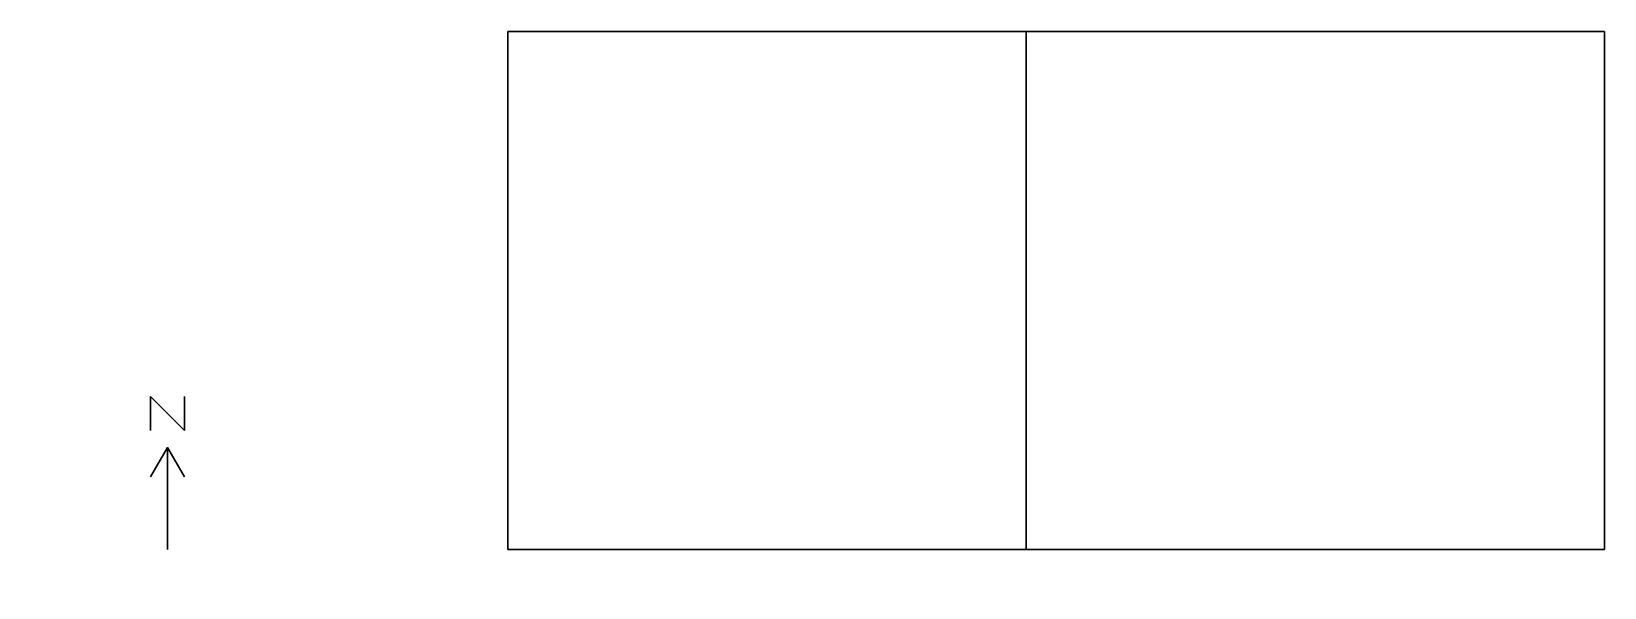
# Model space of a CAD drawing. Header units: metres. Extents: x -14 to 32.2, y -1.1 to 15.2.
import ezdxf

# ---------------------------------------------------------------- set-up
doc = ezdxf.new("R2010")
doc.units = ezdxf.units.M

msp = doc.modelspace()

# ---------------------------------------------------------------- linework, layer by layer
at = {"layer": '1', "color": 3}
for points in [[(-10.5, 4.5, 0.1), (-10.5, 4.5), (-10.5, 3.5), (-10.5, 3.5, 0.1)], [(-10.5, 4.5, 0.1), (-10.5, 4.5), (-9.5, 3.5), (-9.5, 3.5, 0.1)], [(-9.5, 4.5, 0.1), (-9.5, 4.5), (-9.5, 3.5), (-9.5, 3.5, 0.1)], [(-10, 3, 0.1), (-10, 3), (-10.5, 2.134), (-10.5, 2.134, 0.1)], [(-10, 3, 0.1), (-10, 3), (-10, 0), (-10, 0, 0.1)], [(-10, 3, 0.1), (-10, 3), (-9.5, 2.134), (-9.5, 2.134, 0.1)]]:
    msp.add_3dface(points, dxfattribs=at)
at = {"layer": 'MAIN_ZONE', "color": 43}
for points in [[(15.24, 15.24, 4.572), (15.24, 15.24), (0, 15.24), (0, 15.24, 4.572)], [(0, 15.24, 4.572), (0, 15.24), (0, 0), (0, 0, 4.572)], [(15.24, 0, 4.572), (15.24, 0), (15.24, 15.24), (15.24, 15.24, 4.572)], [(0, 0, 4.572), (0, 0), (15.24, 0), (15.24, 0, 4.572)]]:
    msp.add_3dface(points, dxfattribs=at)
at = {"layer": 'MAIN_ZONE', "color": 8}
msp.add_3dface([(15.24, 0), (0, 0), (0, 15.24), (15.24, 15.24)], dxfattribs=at)
at = {"layer": 'MAIN_ZONE', "color": 15}
msp.add_3dface([(0, 15.24, 4.572), (0, 0, 4.572), (15.24, 0, 4.572), (15.24, 15.24, 4.572)], dxfattribs=at)
at = {"layer": 'PLENUM-1', "color": 43}
for points in [[(32.24, 15.24, 4.572), (32.24, 15.24, 5.072), (0, 15.24, 5.072), (0, 15.24, 4.572)], [(0, 15.24, 4.572), (0, 15.24, 5.072), (0, 0, 5.072), (0, 0, 4.572)], [(32.24, 0, 4.572), (32.24, 0, 5.072), (32.24, 15.24, 5.072), (32.24, 15.24, 4.572)], [(0, 0, 4.572), (0, 0, 5.072), (32.24, 0, 5.072), (32.24, 0, 4.572)]]:
    msp.add_3dface(points, dxfattribs=at)
at = {"layer": 'PLENUM-1', "color": 8}
msp.add_3dface([(32.24, 0, 4.572), (0, 0, 4.572), (0, 15.24, 4.572), (32.24, 15.24, 4.572)], dxfattribs=at)
msp.add_3dface([(32.24, 0, 4.572), (0, 0, 4.572), (0, 15.24, 4.572), (32.24, 15.24, 4.572)], dxfattribs=at)
at = {"layer": 'PLENUM-1', "color": 15}
msp.add_3dface([(32.24, 15.24, 5.072), (0, 15.24, 5.072), (0, 0, 5.072), (32.24, 0, 5.072)], dxfattribs=at)
at = {"layer": 'SUB_ZONE', "color": 43}
for points in [[(15.24, 15.24, 4.572), (15.24, 15.24), (15.24, 0), (15.24, 0, 4.572)], [(15.24, 15.24, 4.572), (15.24, 15.24), (32.24, 15.24), (32.24, 15.24, 4.572)], [(32.24, 0, 4.572), (32.24, 0), (32.24, 15.24), (32.24, 15.24, 4.572)], [(32.24, 0, 4.572), (32.24, 0), (15.24, 0), (15.24, 0, 4.572)]]:
    msp.add_3dface(points, dxfattribs=at)
at = {"layer": 'SUB_ZONE', "color": 8}
msp.add_3dface([(32.24, 0), (15.24, 0), (15.24, 15.24), (32.24, 15.24)], dxfattribs=at)
at = {"layer": 'SUB_ZONE', "color": 15}
msp.add_3dface([(32.24, 15.24, 4.572), (15.24, 15.24, 4.572), (15.24, 0, 4.572), (32.24, 0, 4.572)], dxfattribs=at)
at = {"layer": 'SUP-PLENUM-1', "color": 43}
for points in [[(15.24, 15.24, -0.5), (15.24, 15.24), (0, 15.24), (0, 15.24, -0.5)], [(0, 15.24, -0.5), (0, 15.24), (0, 0), (0, 0, -0.5)], [(15.24, 0, -0.5), (15.24, 0), (15.24, 15.24), (15.24, 15.24, -0.5)], [(0, 0, -0.5), (0, 0), (15.24, 0), (15.24, 0, -0.5)]]:
    msp.add_3dface(points, dxfattribs=at)
at = {"layer": 'SUP-PLENUM-1', "color": 8}
msp.add_3dface([(15.24, 0, -0.5), (0, 0, -0.5), (0, 15.24, -0.5), (15.24, 15.24, -0.5)], dxfattribs=at)
at = {"layer": 'SUP-PLENUM-1', "color": 15}
msp.add_3dface([(15.24, 15.24), (0, 15.24), (0, 0), (15.24, 0)], dxfattribs=at)
at = {"layer": 'SUP-PLENUM-2', "color": 43}
for points in [[(15.24, 0, -0.5), (15.24, 0), (15.24, 15.24), (15.24, 15.24, -0.5)], [(32.24, 15.24, -0.5), (32.24, 15.24), (15.24, 15.24), (15.24, 15.24, -0.5)], [(32.24, 0, -0.5), (32.24, 0), (32.24, 15.24), (32.24, 15.24, -0.5)], [(15.24, 0, -0.5), (15.24, 0), (32.24, 0), (32.24, 0, -0.5)]]:
    msp.add_3dface(points, dxfattribs=at)
at = {"layer": 'SUP-PLENUM-2', "color": 8}
msp.add_3dface([(32.24, 0, -0.5), (15.24, 0, -0.5), (15.24, 15.24, -0.5), (32.24, 15.24, -0.5)], dxfattribs=at)
at = {"layer": 'SUP-PLENUM-2', "color": 15}
msp.add_3dface([(32.24, 15.24), (15.24, 15.24), (15.24, 0), (32.24, 0)], dxfattribs=at)

doc.saveas('drawing.dxf')
